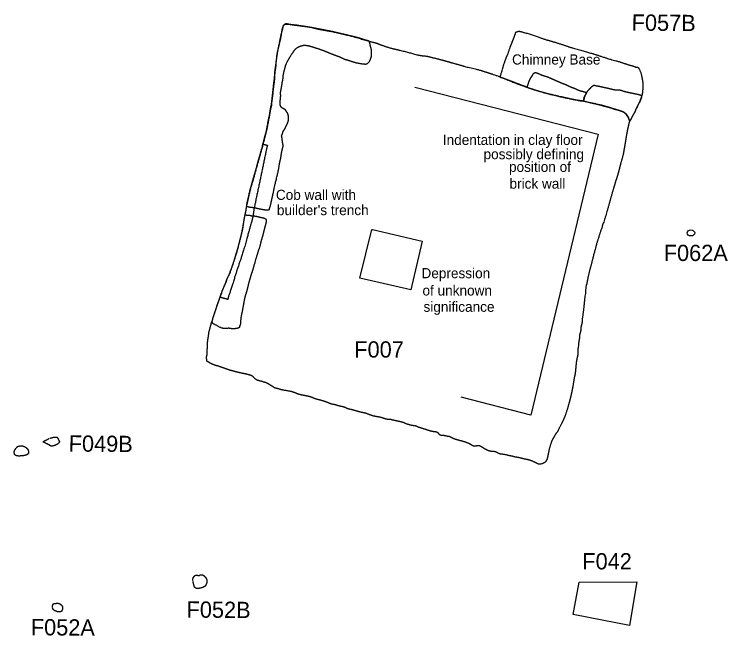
# Model space of a CAD drawing. Extents: x -56 to 221, y -167 to 6.
# Drawn here: x -20.28 to 14.82, y -57.79 to -27.19 of the extents above; entities that cross this region are included whole.
import ezdxf

# ---------------------------------------------------------------- set-up
doc = ezdxf.new("R2010")
doc.units = 0
for name, color, linetype in [('All Other Features', 7, 'Continuous'), ('Building Outline', 7, 'Continuous'), ('Feature Numbers', 7, 'Continuous'), ('Posthole', 7, 'Continuous'), ('Text', 7, 'Continuous'), ('Tree Hole', 7, 'Continuous')]:
    doc.layers.add(name, color=color, linetype=linetype)

msp = doc.modelspace()

# ---------------------------------------------------------------- linework, layer by layer
at = {"layer": 'All Other Features'}
msp.add_open_spline([(-18.525, -48.06), (-18.498, -48.052), (-18.478, -48.044), (-18.453, -48.042), (-18.428, -48.035), (-18.406, -48.028), (-18.383, -48.022), (-18.337, -48.018), (-18.308, -48.011), (-18.278, -48.01), (-18.25, -48.007), (-18.228, -48.007), (-18.208, -48.007), (-18.18, -48.014), (-18.172, -48.026), (-18.155, -48.058), (-18.139, -48.084), (-18.116, -48.121), (-18.096, -48.16), (-18.073, -48.207), (-18.066, -48.236), (-18.062, -48.252), (-18.074, -48.271), (-18.096, -48.296), (-18.118, -48.319), (-18.137, -48.34), (-18.165, -48.359), (-18.18, -48.367), (-18.249, -48.404), (-18.264, -48.412), (-18.29, -48.418), (-18.321, -48.431), (-18.364, -48.443), (-18.408, -48.452), (-18.437, -48.456), (-18.454, -48.462), (-18.488, -48.449), (-18.522, -48.427), (-18.55, -48.409), (-18.589, -48.39), (-18.608, -48.381), (-18.631, -48.362), (-18.655, -48.353), (-18.671, -48.337), (-18.691, -48.337), (-18.703, -48.335), (-18.727, -48.322), (-18.755, -48.3), (-18.773, -48.291), (-18.811, -48.275), (-18.838, -48.265), (-18.857, -48.258), (-18.87, -48.25), (-18.857, -48.237), (-18.844, -48.227), (-18.814, -48.203), (-18.751, -48.174), (-18.664, -48.126), (-18.627, -48.11), (-18.569, -48.078)], degree=2, dxfattribs=at)
at = {"layer": 'Building Outline'}
for points in [[(-0.574, -30.78), (8.442, -33.093), (5.138, -46.929), (1.706, -46.045)], [(-2.654, -37.796), (-0.209, -38.356), (-0.769, -40.757), (-3.288, -40.182), (-2.688, -37.79), (-2.654, -37.797)]]:
    msp.add_lwpolyline(points, dxfattribs=at)
for points in [[(10.009, -32.422), (9.966, -32.531), (9.935, -32.665), (9.881, -32.922), (9.837, -33.154), (9.794, -33.426), (9.753, -33.664), (9.715, -33.886), (9.675, -34.118), (9.581, -34.437), (9.515, -34.707), (9.462, -34.904), (9.393, -35.164), (9.321, -35.367), (9.255, -35.596), (9.202, -35.765), (9.089, -36.153), (9.011, -36.441), (8.873, -36.929), (8.717, -37.437), (8.598, -37.787), (8.532, -37.969), (8.438, -38.291), (8.369, -38.476), (8.119, -39.453), (7.997, -39.926), (7.94, -40.16), (7.896, -40.411), (7.827, -40.705), (7.824, -40.918), (7.777, -41.194), (7.737, -41.644), (7.705, -41.92), (7.662, -42.186), (7.658, -42.377), (7.596, -42.59), (7.596, -42.778), (7.53, -42.969), (7.53, -43.135), (7.486, -43.36), (7.483, -43.52), (7.436, -43.714), (7.449, -43.839), (7.449, -43.952), (7.377, -44.262), (7.345, -44.578), (7.323, -44.85), (7.267, -45.101), (7.189, -45.596), (7.123, -45.899), (7.085, -46.056), (7.02, -46.313), (6.96, -46.529), (6.832, -46.942), (6.747, -47.127), (6.691, -47.261), (6.6, -47.43), (6.5, -47.637), (6.45, -47.734), (6.325, -47.9), (6.268, -48.016), (6.181, -48.147), (6.112, -48.364), (6.043, -48.559), (5.99, -48.853), (5.905, -49.232), (5.563, -49.378), (5.307, -49.232), (5.05, -49.134), (4.793, -49.085), (4.573, -49.024), (4.39, -48.999), (4.207, -48.95), (4.072, -48.926), (3.852, -48.865), (3.571, -48.84), (3.412, -48.718), (3.143, -48.718), (2.936, -48.633), (2.752, -48.51), (2.569, -48.413), (2.337, -48.486), (2.153, -48.352), (1.872, -48.242), (1.64, -48.18), (1.335, -48.095), (1.127, -47.973), (0.992, -47.973), (0.895, -47.936), (0.675, -47.924), (0.614, -47.851), (0.54, -47.765), (0.32, -47.741), (0.161, -47.704), (-0.083, -47.618), (-0.376, -47.533), (-0.56, -47.447), (-0.694, -47.447), (-1, -47.362), (-1.146, -47.288), (-1.409, -47.224), (-1.681, -47.166), (-1.809, -47.136), (-1.965, -47.139), (-2.173, -47.059), (-2.332, -47.023), (-2.512, -46.992), (-2.646, -46.964), (-2.799, -46.913), (-2.986, -46.836), (-3.132, -46.806), (-3.361, -46.754), (-3.487, -46.714), (-3.667, -46.662), (-3.89, -46.619), (-4.031, -46.531), (-4.299, -46.482), (-4.519, -46.405), (-4.651, -46.399), (-4.856, -46.311), (-4.972, -46.268), (-5.027, -46.25), (-5.127, -46.219), (-5.283, -46.176), (-5.418, -46.146), (-5.632, -46.057), (-5.79, -46.008), (-5.977, -45.971), (-6.182, -45.929), (-6.347, -45.883), (-6.518, -45.803), (-6.783, -45.739), (-7.113, -45.69), (-7.309, -45.626), (-7.471, -45.593), (-7.639, -45.473), (-7.795, -45.388), (-7.889, -45.327), (-8.021, -45.305), (-8.1, -45.266), (-8.247, -45.238), (-8.406, -45.174), (-8.528, -45.032), (-8.635, -44.969), (-8.772, -44.932), (-8.992, -44.885), (-9.305, -44.819), (-9.43, -44.778), (-9.668, -44.719), (-9.809, -44.672), (-9.931, -44.628), (-10.153, -44.553), (-10.231, -44.515), (-10.328, -44.5), (-10.491, -44.44), (-10.588, -44.4), (-10.679, -44.346), (-10.76, -44.306), (-10.811, -44.271), (-10.817, -44.155), (-10.823, -44.055), (-10.795, -43.958), (-10.798, -43.864), (-10.801, -43.799), (-10.779, -43.617), (-10.779, -43.539), (-10.779, -43.454), (-10.779, -43.373), (-10.748, -43.166), (-10.72, -42.991), (-10.704, -42.831), (-10.651, -42.668), (-10.629, -42.556), (-10.588, -42.43), (-10.579, -42.361), (-10.534, -42.296), (-10.504, -42.149), (-10.485, -42.092), (-10.425, -41.889), (-10.394, -41.823), (-10.35, -41.676), (-10.322, -41.61), (-10.303, -41.519), (-10.231, -41.36), (-10.203, -41.256), (-10.175, -41.169), (-10.109, -40.981), (-10.009, -40.708), (-9.928, -40.533), (-9.849, -40.336), (-9.831, -40.273), (-9.812, -40.214), (-9.727, -40.051), (-9.671, -39.904), (-9.571, -39.647), (-9.536, -39.55), (-9.467, -39.334), (-9.427, -39.212), (-9.399, -39.102), (-9.323, -38.864), (-9.245, -38.583), (-9.208, -38.435), (-9.126, -38.138), (-9.082, -37.928), (-9.01, -37.556), (-8.976, -37.34), (-8.951, -37.192), (-8.935, -37.108), (-8.894, -36.923), (-8.863, -36.751), (-8.857, -36.691), (-8.843, -36.631), (-8.835, -36.504), (-8.797, -36.36), (-8.772, -36.256), (-8.682, -35.852), (-8.578, -35.489), (-8.512, -35.254), (-8.437, -34.998), (-8.359, -34.716), (-8.3, -34.503), (-8.243, -34.296), (-8.143, -33.955), (-8.077, -33.708), (-8.027, -33.511), (-7.965, -33.279), (-7.905, -33.06), (-7.874, -32.919), (-7.833, -32.7), (-7.802, -32.546), (-7.761, -32.321), (-7.708, -32.055), (-7.683, -31.886), (-7.648, -31.735), (-7.62, -31.56), (-7.589, -31.269), (-7.558, -31.018), (-7.536, -30.793), (-7.495, -30.489), (-7.47, -30.214), (-7.457, -30.004), (-7.435, -29.866), (-7.327, -28.982), (-7.165, -28.381), (-7.127, -28.118), (-7.062, -27.754), (-6.927, -27.667), (-6.714, -27.692), (-5.652, -27.832), (-5.399, -27.905), (-4.961, -27.992), (-4.748, -28.017), (-3.671, -28.268), (-3.12, -28.431), (-2.606, -28.581), (-2.509, -28.59), (-2.284, -28.684), (-2.052, -28.766), (-1.764, -28.86), (-1.476, -28.922), (-1.038, -29.029), (-0.674, -29.129), (-0.292, -29.229), (-0.029, -29.242), (0.215, -29.304), (0.653, -29.411), (0.997, -29.505), (1.273, -29.586), (1.693, -29.699), (1.943, -29.78), (2.45, -29.887), (2.694, -29.962), (3.001, -30.056), (3.27, -30.143), (3.521, -30.231), (3.632, -30.29), (3.865, -30.369), (4.009, -30.438), (4.529, -30.638), (4.786, -30.719), (4.836, -30.744), (4.969, -30.791), (5.619, -31.007), (6.026, -31.108), (6.364, -31.189), (7.028, -31.333), (7.341, -31.402), (7.604, -31.439), (7.71, -31.452), (8.148, -31.565), (8.618, -31.652), (9.044, -31.784), (9.25, -31.865), (9.507, -31.922), (9.714, -32.009), (9.87, -32.128), (9.977, -32.366)], [(-8.849, -36.649), (-8.697, -36.688), (-8.583, -36.692), (-8.4, -36.727), (-8.23, -36.767), (-8.042, -36.801), (-7.924, -36.819), (-7.811, -36.823), (-7.733, -36.815), (-7.719, -36.745), (-7.645, -36.487), (-7.58, -36.16), (-7.527, -35.955), (-7.501, -35.776), (-7.427, -35.484), (-7.331, -35.074), (-7.261, -34.751), (-7.244, -34.598), (-7.196, -34.384), (-7.174, -34.293), (-7.152, -34.153), (-7.126, -33.979), (-7.096, -33.861), (-7.056, -33.704), (-7.052, -33.634), (-7.082, -33.507), (-7.082, -33.455), (-7.109, -33.346), (-7.109, -33.254), (-7.135, -33.18), (-7.087, -33.071), (-7.052, -32.949), (-6.969, -32.844), (-6.908, -32.705), (-6.838, -32.561), (-6.799, -32.456), (-6.781, -32.329), (-6.794, -32.181), (-6.821, -32.076), (-6.886, -31.989), (-6.93, -31.91), (-7.021, -31.845), (-7.143, -31.784), (-7.196, -31.675), (-7.196, -31.57), (-7.191, -31.348), (-7.17, -31.217), (-7.183, -31.099), (-7.178, -31.007), (-7.143, -30.85), (-7.126, -30.737), (-7.104, -30.619), (-7.1, -30.562), (-7.052, -30.34), (-7.052, -30.226), (-7.021, -30.056), (-6.986, -29.938), (-6.943, -29.773), (-6.925, -29.677), (-6.784, -29.408), (-6.574, -29.059), (-6.4, -28.85), (-6.24, -28.769), (-6.066, -28.717), (-5.974, -28.712), (-5.765, -28.747), (-5.525, -28.821), (-5.219, -28.922), (-5.032, -28.987), (-4.718, -29.122), (-4.587, -29.17), (-4.408, -29.236), (-4.255, -29.293), (-4.037, -29.402), (-3.924, -29.428), (-3.775, -29.476), (-3.544, -29.554), (-3.365, -29.598), (-3.081, -29.642), (-2.946, -29.642), (-2.85, -29.572), (-2.794, -29.502), (-2.759, -29.406), (-2.715, -29.31), (-2.698, -29.214), (-2.698, -29.109), (-2.698, -28.974), (-2.75, -28.787), (-2.776, -28.677), (-2.794, -28.586), (-2.815, -28.516), (-2.968, -28.472), (-3.313, -28.363), (-3.67, -28.276), (-4.006, -28.193), (-4.369, -28.11), (-4.678, -28.036), (-5.023, -27.971), (-5.246, -27.927), (-5.442, -27.888), (-5.651, -27.848), (-5.856, -27.814), (-6.118, -27.774), (-6.28, -27.752), (-6.424, -27.722), (-6.541, -27.722), (-6.633, -27.709), (-6.729, -27.696), (-6.86, -27.67), (-6.908, -27.652), (-6.965, -27.68), (-7.013, -27.722), (-7.074, -27.766), (-7.074, -27.883), (-7.126, -28.054), (-7.187, -28.298), (-7.235, -28.551), (-7.274, -28.787), (-7.331, -28.992), (-7.379, -29.345), (-7.414, -29.589), (-7.414, -29.759), (-7.458, -29.978), (-7.479, -30.248), (-7.488, -30.471), (-7.523, -30.724), (-7.545, -30.868), (-7.571, -31.16), (-7.593, -31.348), (-7.615, -31.465), (-7.632, -31.718), (-7.685, -31.876), (-7.728, -32.19), (-7.798, -32.517), (-7.85, -32.84), (-7.968, -33.307), (-8.048, -33.585), (-8.086, -33.76), (-8.278, -34.415), (-8.409, -34.895), (-8.535, -35.357), (-8.671, -35.794), (-8.801, -36.383), (-8.849, -36.605)], [(3.629, -30.27), (3.755, -29.864), (3.814, -29.631), (3.934, -29.302), (4.018, -29.129), (4.131, -28.777), (4.203, -28.615), (4.238, -28.508), (4.322, -28.305), (4.37, -28.168), (4.4, -28.066), (4.477, -28.042), (4.561, -28.018), (4.758, -28.078), (5.176, -28.191), (5.594, -28.341), (5.821, -28.424), (6.096, -28.502), (6.4, -28.592), (6.884, -28.747), (7.165, -28.848), (7.625, -28.974), (8.001, -29.075), (8.353, -29.183), (8.694, -29.296), (8.927, -29.374), (9.434, -29.511), (9.679, -29.589), (9.876, -29.655), (10.157, -29.738), (10.33, -29.798), (10.42, -29.804), (10.479, -29.911), (10.575, -30.138), (10.593, -30.276), (10.646, -30.55), (10.646, -30.73), (10.641, -30.897), (10.623, -31.088), (10.593, -31.195), (10.569, -31.279), (10.527, -31.398), (10.451, -31.573), (10.412, -31.639), (10.373, -31.737), (10.293, -31.881), (10.269, -31.964), (10.23, -32.036), (10.167, -32.14), (10.125, -32.215), (10.087, -32.287), (10.057, -32.344), (10.048, -32.391), (10.006, -32.433), (9.988, -32.409), (9.952, -32.32), (9.898, -32.215), (9.863, -32.164), (9.755, -32.048), (9.684, -31.997), (9.4, -31.908), (9.116, -31.818), (8.8, -31.743), (8.528, -31.663), (8.34, -31.615), (8.185, -31.582), (7.838, -31.504), (7.683, -31.466), (7.534, -31.466), (6.915, -31.331), (6.778, -31.304), (6.267, -31.185), (5.99, -31.122), (5.419, -30.952), (5.013, -30.824), (4.972, -30.8), (4.858, -30.752), (4.625, -30.665), (4.347, -30.561), (4.165, -30.489), (3.971, -30.421), (3.753, -30.331), (3.619, -30.298)], [(4.954, -30.786), (5.002, -30.642), (5.032, -30.547), (5.074, -30.445), (5.122, -30.344), (5.181, -30.254), (5.217, -30.2), (5.241, -30.158), (5.283, -30.081), (5.366, -30.057), (5.48, -30.093), (5.617, -30.158), (5.779, -30.218), (5.934, -30.26), (6.077, -30.326), (6.238, -30.391), (6.382, -30.463), (6.501, -30.505), (6.656, -30.583), (6.776, -30.618), (6.877, -30.666), (7.015, -30.732), (7.17, -30.798), (7.278, -30.827), (7.349, -30.863), (7.475, -30.929), (7.588, -30.959), (7.731, -31.001), (7.809, -31.012), (7.869, -31.066), (7.833, -31.156), (7.761, -31.269), (7.749, -31.371), (7.725, -31.478), (7.666, -31.472), (7.451, -31.431), (7.003, -31.341), (6.806, -31.317), (6.382, -31.204), (6.071, -31.132), (5.743, -31.048), (5.486, -30.971), (5.223, -30.887), (5.026, -30.827), (4.984, -30.809)], [(7.711, -31.467), (7.736, -31.423), (7.724, -31.456), (7.757, -31.316), (7.766, -31.271), (7.796, -31.208), (7.819, -31.163), (7.843, -31.113), (7.882, -31.047), (7.945, -30.954), (8.02, -30.88), (8.079, -30.811), (8.142, -30.745), (8.214, -30.7), (8.232, -30.674), (8.333, -30.706), (8.497, -30.733), (8.614, -30.76), (8.79, -30.799), (8.939, -30.832), (9.115, -30.877), (9.241, -30.904), (9.42, -30.912), (9.522, -30.915), (9.71, -30.978), (9.859, -31.02), (10.071, -31.062), (10.232, -31.098), (10.39, -31.127), (10.498, -31.154), (10.561, -31.178), (10.591, -31.178), (10.576, -31.28), (10.54, -31.384), (10.513, -31.45), (10.486, -31.513), (10.45, -31.563), (10.42, -31.623), (10.387, -31.698), (10.355, -31.763), (10.34, -31.814), (10.286, -31.886), (10.277, -31.961), (10.241, -32.008), (10.202, -32.077), (10.161, -32.161), (10.128, -32.208), (10.104, -32.259), (10.086, -32.301), (10.059, -32.34), (10.056, -32.382), (9.999, -32.456), (9.969, -32.361), (9.952, -32.31), (9.925, -32.244), (9.859, -32.152), (9.805, -32.083), (9.748, -32.032), (9.656, -31.987), (9.438, -31.928), (9.065, -31.805), (8.811, -31.74), (8.333, -31.605), (7.918, -31.513)], [(-8.048, -33.585), (-7.908, -33.62), (-7.847, -33.633), (-7.823, -33.635), (-7.847, -33.722), (-7.891, -33.919), (-8.011, -34.497), (-8.122, -35.038), (-8.227, -35.535), (-8.347, -36.083), (-8.454, -36.624), (-8.48, -36.72), (-8.541, -37.13), (-8.563, -37.252), (-8.665, -37.614), (-8.798, -38.081), (-8.955, -38.661), (-9.095, -39.122), (-9.256, -39.575), (-9.407, -40.042), (-9.566, -40.59), (-9.738, -41.067), (-9.773, -41.203), (-9.78, -41.24), (-9.828, -41.216), (-9.985, -41.181), (-10.068, -41.146), (-10.155, -41.122)], [(-8.919, -37.068), (-8.797, -37.081), (-8.697, -37.085), (-8.601, -37.116), (-8.457, -37.12), (-8.335, -37.142), (-8.191, -37.185), (-8.016, -37.216), (-7.898, -37.268), (-7.872, -37.351), (-7.933, -37.591), (-8.038, -38.001), (-8.086, -38.18), (-8.164, -38.442), (-8.199, -38.621), (-8.274, -38.83), (-8.339, -39.04), (-8.426, -39.332), (-8.57, -39.847), (-8.653, -40.083), (-8.749, -40.41), (-8.806, -40.667), (-8.867, -40.894), (-8.919, -41.038), (-8.972, -41.278), (-9.015, -41.514), (-9.059, -41.771), (-9.116, -42.02), (-9.155, -42.308), (-9.155, -42.465), (-9.207, -42.565), (-9.207, -42.626), (-9.329, -42.665), (-9.508, -42.683), (-9.6, -42.674), (-9.718, -42.648), (-9.822, -42.661), (-9.945, -42.657), (-10.049, -42.657), (-10.263, -42.552), (-10.442, -42.456), (-10.573, -42.382), (-10.477, -42.072), (-10.276, -41.461), (-10.155, -41.122), (-9.962, -40.584), (-9.831, -40.331), (-9.831, -40.261), (-9.696, -40), (-9.548, -39.603), (-9.443, -39.28), (-9.286, -38.756), (-9.107, -38.045), (-9.033, -37.74), (-8.963, -37.247), (-8.937, -37.12)]]:
    msp.add_open_spline(points, degree=2, dxfattribs=at)
at = {"layer": 'Posthole'}
msp.add_lwpolyline([(7.519, -55.159), (10.354, -55.134), (9.987, -57.285), (7.225, -56.748)], close=True, dxfattribs=at)
for points in [[(-20.173, -48.525), (-20.153, -48.501), (-20.131, -48.482), (-20.118, -48.473), (-20.103, -48.463), (-20.08, -48.454), (-20.053, -48.454), (-20.03, -48.453), (-20.005, -48.441), (-19.976, -48.439), (-19.931, -48.437), (-19.906, -48.441), (-19.884, -48.441), (-19.839, -48.456), (-19.798, -48.467), (-19.782, -48.473), (-19.758, -48.492), (-19.718, -48.514), (-19.693, -48.534), (-19.671, -48.555), (-19.653, -48.57), (-19.637, -48.587), (-19.619, -48.611), (-19.606, -48.64), (-19.594, -48.678), (-19.585, -48.712), (-19.584, -48.745), (-19.585, -48.777), (-19.585, -48.799), (-19.595, -48.824), (-19.606, -48.839), (-19.625, -48.855), (-19.651, -48.873), (-19.674, -48.885), (-19.688, -48.892), (-19.71, -48.896), (-19.758, -48.911), (-19.79, -48.919), (-19.807, -48.923), (-19.839, -48.928), (-19.877, -48.931), (-19.901, -48.935), (-19.936, -48.938), (-19.994, -48.94), (-20.026, -48.941), (-20.055, -48.941), (-20.072, -48.941), (-20.12, -48.937), (-20.141, -48.937), (-20.17, -48.93), (-20.185, -48.928), (-20.219, -48.906), (-20.247, -48.881), (-20.266, -48.851), (-20.279, -48.821), (-20.283, -48.79), (-20.284, -48.763), (-20.285, -48.735), (-20.282, -48.697), (-20.272, -48.67), (-20.241, -48.622), (-20.21, -48.572), (-20.196, -48.553)], [(-11.499, -55.077), (-11.495, -55.052), (-11.501, -55.002), (-11.491, -54.978), (-11.478, -54.937), (-11.465, -54.911), (-11.448, -54.887), (-11.432, -54.866), (-11.413, -54.844), (-11.379, -54.82), (-11.353, -54.807), (-11.325, -54.8), (-11.294, -54.801), (-11.265, -54.807), (-11.233, -54.82), (-11.207, -54.826), (-11.181, -54.819), (-11.162, -54.805), (-11.127, -54.792), (-11.088, -54.786), (-11.046, -54.786), (-11, -54.801), (-10.958, -54.827), (-10.941, -54.839), (-10.909, -54.875), (-10.874, -54.909), (-10.861, -54.929), (-10.837, -54.969), (-10.821, -55.004), (-10.812, -55.033), (-10.806, -55.082), (-10.809, -55.129), (-10.813, -55.161), (-10.817, -55.192), (-10.822, -55.218), (-10.837, -55.252), (-10.855, -55.285), (-10.861, -55.305), (-10.882, -55.337), (-10.899, -55.354), (-10.912, -55.367), (-10.945, -55.387), (-10.965, -55.398), (-10.987, -55.405), (-11.006, -55.413), (-11.021, -55.417), (-11.042, -55.428), (-11.05, -55.431), (-11.076, -55.432), (-11.103, -55.444), (-11.121, -55.452), (-11.153, -55.454), (-11.185, -55.456), (-11.211, -55.458), (-11.244, -55.462), (-11.28, -55.465), (-11.321, -55.464), (-11.362, -55.438), (-11.397, -55.409), (-11.422, -55.369), (-11.438, -55.311), (-11.471, -55.209), (-11.484, -55.143), (-11.493, -55.114)], [(-18.402, -56.38), (-18.401, -56.345), (-18.399, -56.32), (-18.393, -56.287), (-18.385, -56.263), (-18.37, -56.233), (-18.354, -56.213), (-18.335, -56.208), (-18.316, -56.202), (-18.292, -56.195), (-18.267, -56.195), (-18.237, -56.195), (-18.216, -56.192), (-18.167, -56.189), (-18.124, -56.188), (-18.096, -56.197), (-18.06, -56.212), (-18.023, -56.229), (-17.995, -56.253), (-17.968, -56.276), (-17.947, -56.299), (-17.922, -56.337), (-17.902, -56.385), (-17.903, -56.412), (-17.909, -56.459), (-17.917, -56.49), (-17.926, -56.504), (-17.939, -56.537), (-17.945, -56.56), (-17.957, -56.591), (-17.972, -56.597), (-18.005, -56.607), (-18.032, -56.609), (-18.07, -56.612), (-18.093, -56.613), (-18.115, -56.612), (-18.139, -56.611), (-18.184, -56.599), (-18.212, -56.587), (-18.235, -56.579), (-18.267, -56.566), (-18.297, -56.555), (-18.319, -56.539), (-18.338, -56.527), (-18.353, -56.511), (-18.37, -56.49), (-18.385, -56.465), (-18.392, -56.444), (-18.4, -56.415)]]:
    msp.add_open_spline(points, degree=2, dxfattribs=at)
at = {"layer": 'Tree Hole'}
msp.add_ellipse((13.012, -37.955), major_axis=(0.19, 0), ratio=0.7895, dxfattribs=at)

# ---------------------------------------------------------------- texts
at = {"layer": 'Feature Numbers'}
for s, p in [('F057B', (10.094, -27.996)), ('F049B', (-17.609, -48.721)), ('F052B', (-11.81, -56.894)), ('F052A', (-19.473, -57.762))]:
    msp.add_text(s, height=0.8, rotation=359.5, dxfattribs=at).set_placement(p)
for s, p in [('F062A', (11.674, -39.34)), ('F007', (-3.553, -44.094)), ('F042', (7.668, -54.523))]:
    msp.add_text(s, height=0.8, dxfattribs=at).set_placement(p)
at = {"layer": 'Text'}
for s, p in [('Chimney Base', (4.211, -29.668)), ('Indentation in clay floor', (0.805, -33.625)), ('possibly defining', (2.809, -34.327)), ('position of', (4.061, -34.953)), ('brick wall', (4.086, -35.779)), ('Cob wall with', (-7.41, -36.33)), ("builder's trench", (-7.36, -37.082)), ('Depression', (-0.247, -40.188)), ('of unknown', (-0.197, -41.039)), ('significance', (-0.147, -41.841))]:
    msp.add_text(s, height=0.5, dxfattribs=at).set_placement(p)

doc.saveas('drawing.dxf')
